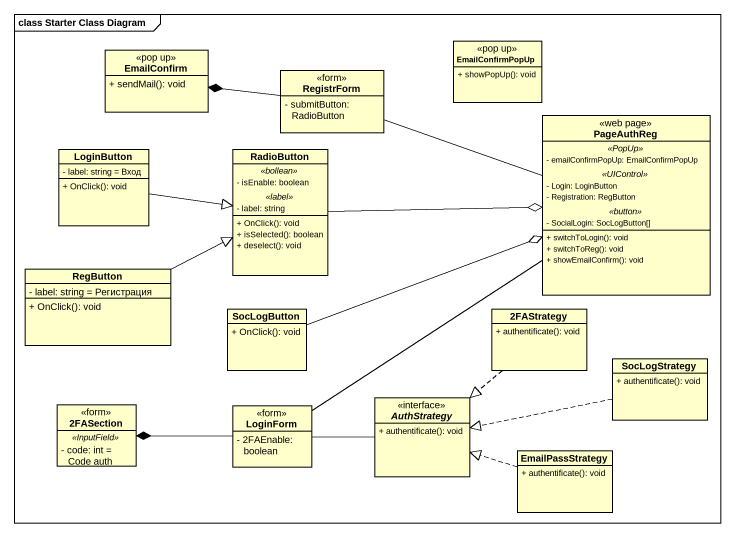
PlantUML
@startuml
mainframe class Starter Class Diagram
hide circle
hide empty members
skinparam classAttributeIconSize 0
class EmailConfirm <<pop up>> {
  + sendMail(): void
}
class EmailConfirmPopUp <<pop up>> {
  + showPopUp(): void
}
class RegistrForm <<form>> {
  - submitButton: RadioButton
}
class PageAuthReg <<web page>> {
  .. <<PopUp>> ..
  - emailConfirmPopUp: EmailConfirmPopUp
  .. <<UIControl>> ..
  - Login: LoginButton
  - Registration: RegButton
  .. <<button>> ..
  - SocialLogin: SocLogButton[]
  --
  + switchToLogin(): void
  + switchToReg(): void
  + showEmailConfirm(): void
}
class LoginButton {
  - label: string = Вход
  + OnClick(): void
}
class RadioButton {
  .. <<bollean>> ..
  - isEnable: boolean
  .. <<label>> ..
  - label: string
  --
  + OnClick(): void
  + isSelected(): boolean
  + deselect(): void
}
class RegButton {
  - label: string = Регистрация
  + OnClick(): void
}
class SocLogButton {
  + OnClick(): void
}
class "2FAStrategy" as c2FAStrategy {
  + authentificate(): void
}
class SocLogStrategy {
  + authentificate(): void
}
class "2FASection" as c2FASection <<form>> {
  .. <<InputField>> ..
  - code: int = Code auth
}
class LoginForm <<form>> {
  - 2FAEnable: boolean
}
interface AuthStrategy {
  + authentificate(): void
}
class EmailPassStrategy {
  + authentificate(): void
}
RegistrForm -left-* EmailConfirm
PageAuthReg -left- RegistrForm
PageAuthReg -- LoginForm
LoginButton -right-|> RadioButton
RadioButton -right-o PageAuthReg
RegButton -right-|> RadioButton
SocLogButton -right-o PageAuthReg
c2FAStrategy ..|> AuthStrategy
SocLogStrategy .left.|> AuthStrategy
LoginForm -left-* c2FASection
LoginForm -right- AuthStrategy
EmailPassStrategy .left.|> AuthStrategy
@enduml
